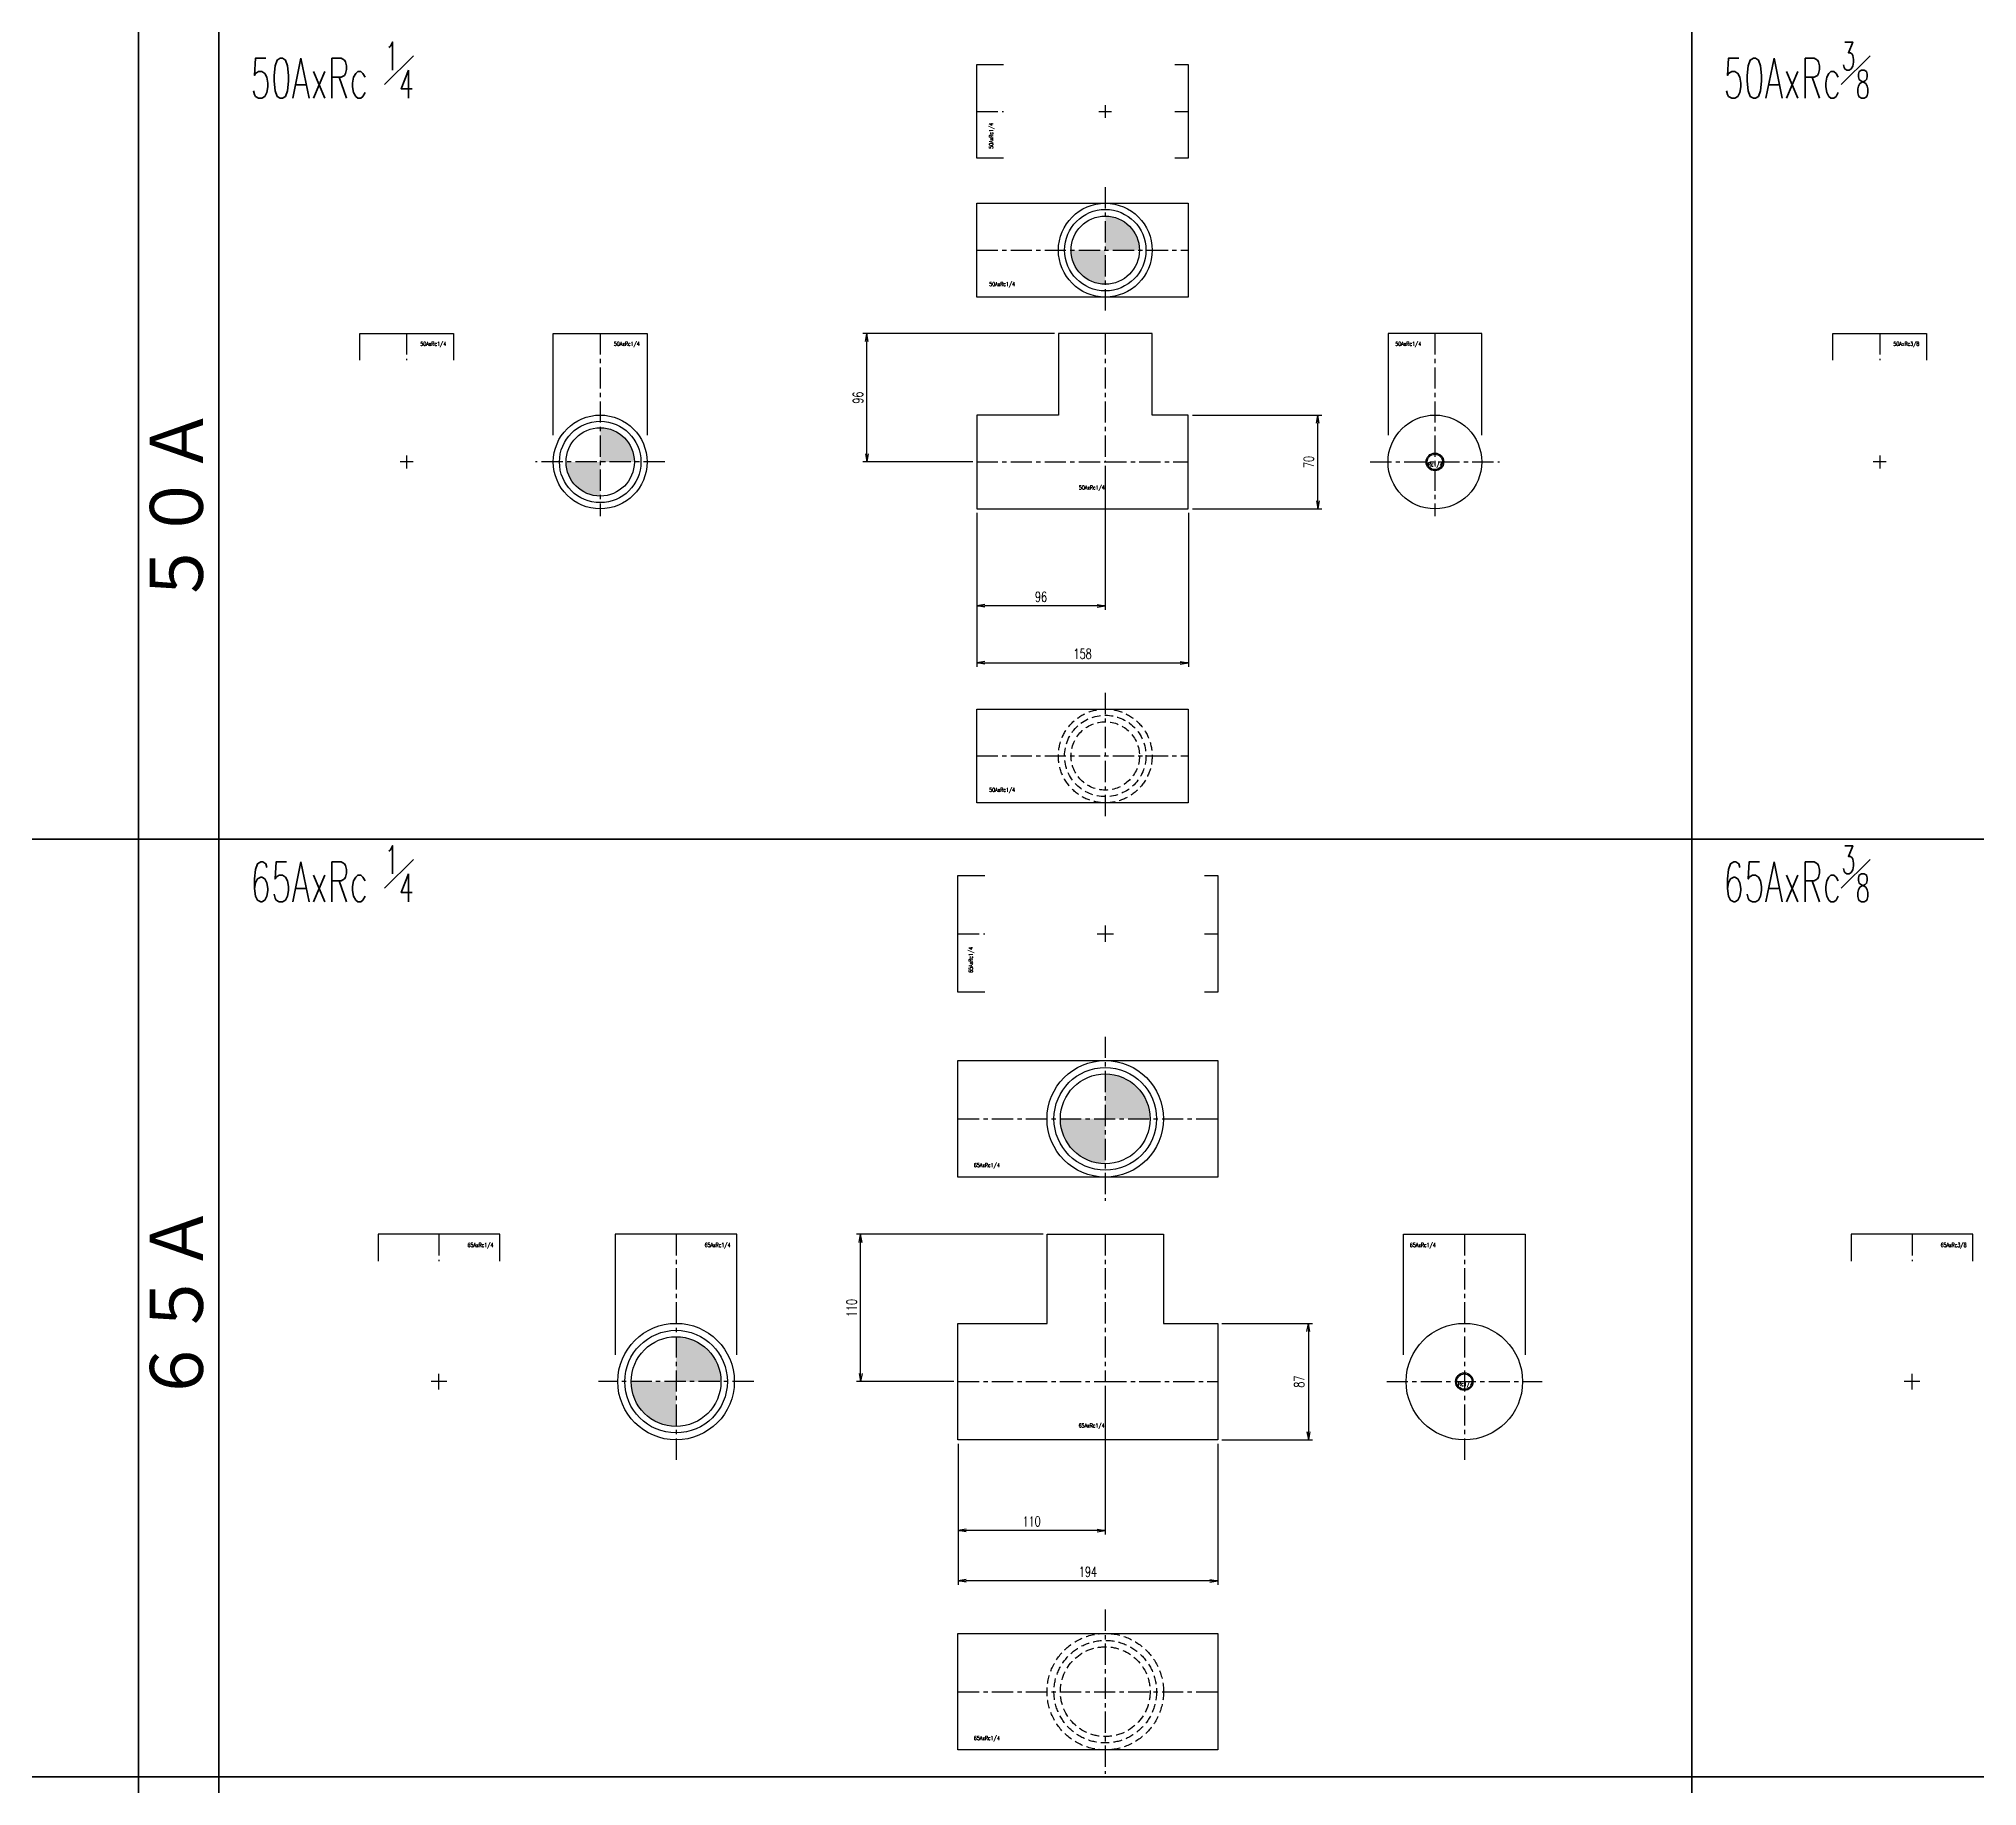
# Model space of a CAD drawing. Header units: millimetres. Extents: x 1711 to 90196, y -23291 to 8516.
# Drawn here: x 61530 to 62978, y -1760 to -455 of the extents above; entities that cross this region are included whole.
import ezdxf
from ezdxf.enums import TextEntityAlignment as Align

# ---------------------------------------------------------------- set-up
doc = ezdxf.new("R2010")
doc.units = ezdxf.units.MM
doc.header["$PDMODE"] = 35
doc.linetypes.add('CENTER', pattern=[50.8, 31.75, -6.35, 6.35, -6.35])
doc.linetypes.add('HIDDEN', pattern=[9.525, 6.35, -3.175])
doc.layers.add('line', color=153, linetype='Continuous', lineweight=50)
for name, color, linetype in [('寸法', 2, 'Continuous'), ('配管-CVP', 4, 'Continuous'), ('＃配管（PVC)', 21, 'Continuous')]:
    doc.layers.add(name, color=color, linetype=linetype)
doc.styles.add('kpk', font='romans.shx', dxfattribs={"width": 0.7, "bigfont": 'extfont2.shx'})
doc.styles.get("Standard").update_dxf_attribs({"font": 'romans.shx', "bigfont": 'extfont.shx'})
doc.dimstyles.new('KPK-3', dxfattribs={"dimscale": 3, "dimtxt": 2.5, "dimasz": 2, "dimexe": 1, "dimexo": 1, "dimgap": 1, "dimtad": 3, "dimdec": 1, "dimdsep": 46, "dimtxsty": 'kpk', "dimblk": 'OPEN', "dimcen": 2.5, "dimclrd": 2, "dimclre": 2, "dimclrt": 4, "dimadec": 1, "dimazin": 2, "dimtfac": 1, "dimtdec": 1, "dimtmove": 0, "dimatfit": 2, "dimldrblk": 'OPEN', "dimfxl": 0, "dimlwd": -1, "dimlwe": -1, "dimarcsym": 0})

# ---------------------------------------------------------------- blocks, each defined once
blk = doc.blocks.new('_Open')
at = {"color": 0, "linetype": 'ByBlock', "lineweight": -2}
for p, q in [((-1, 0.17), (0, 0)), ((-1, -0.17), (0, 0)), ((0, 0), (-1, 0))]:
    blk.add_line(p, q, dxfattribs=at)
blk = doc.blocks.new('*D2078')
at = {"layer": 'Defpoints', "color": 0, "transparency": 16777216}
for p in [(62148.8, -674.8), (62291.8, -674.8), (62230.8, -770.8)]:
    blk.add_point(p, dxfattribs=at)
at = {"layer": '寸法', "color": 2, "transparency": 16777216}
for p, q in [((62288.8, -674.8), (62145.8, -674.8)), ((62148.8, -764.8), (62148.8, -680.8)), ((62227.8, -770.8), (62145.8, -770.8))]:
    blk.add_line(p, q, dxfattribs=at)
at = {"layer": '寸法', "color": 2, "transparency": 16777216, "xscale": 6, "yscale": 6, "zscale": 6}
for p, rotation in [((62148.8, -674.8), 90), ((62148.8, -770.8), 270)]:
    blk.add_blockref('_Open', p, dxfattribs=dict(at, rotation=rotation))
at = {"layer": '寸法', "color": 4, "transparency": 16777216, "insert": (62142.1, -722.8), "char_height": 7.5, "attachment_point": 5, "rotation": 90, "style": 'kpk', "bg_fill": 3, "box_fill_scale": 1.1, "bg_fill_color": 256, "bg_fill_true_color": 13158600, "bg_fill_transparency": 0}
blk.add_mtext('96', dxfattribs=at)
blk = doc.blocks.new('*D2079')
at = {"layer": 'Defpoints', "color": 0, "transparency": 16777216}
for p in [(62388.8, -735.8), (62485.5, -735.8), (62388.8, -805.8)]:
    blk.add_point(p, dxfattribs=at)
at = {"layer": '寸法', "color": 2, "transparency": 16777216}
for p, q in [((62391.8, -735.8), (62488.5, -735.8)), ((62485.5, -799.8), (62485.5, -741.8)), ((62391.8, -805.8), (62488.5, -805.8))]:
    blk.add_line(p, q, dxfattribs=at)
at = {"layer": '寸法', "color": 2, "transparency": 16777216, "xscale": 6, "yscale": 6, "zscale": 6}
for p, rotation in [((62485.5, -735.8), 90), ((62485.5, -805.8), 270)]:
    blk.add_blockref('_Open', p, dxfattribs=dict(at, rotation=rotation))
at = {"layer": '寸法', "color": 4, "transparency": 16777216, "insert": (62478.7, -770.8), "char_height": 7.5, "attachment_point": 5, "rotation": 90, "style": 'kpk', "bg_fill": 3, "box_fill_scale": 1.1, "bg_fill_color": 256, "bg_fill_true_color": 13158600, "bg_fill_transparency": 0}
blk.add_mtext('70', dxfattribs=at)
blk = doc.blocks.new('*D2080')
at = {"layer": 'Defpoints', "color": 0, "transparency": 16777216}
for p in [(62230.8, -805.8), (62388.8, -805.8), (62388.8, -920.8)]:
    blk.add_point(p, dxfattribs=at)
at = {"layer": '寸法', "color": 2, "transparency": 16777216}
for p, q in [((62230.8, -808.8), (62230.8, -923.8)), ((62388.8, -808.8), (62388.8, -923.8)), ((62236.8, -920.8), (62382.8, -920.8))]:
    blk.add_line(p, q, dxfattribs=at)
at = {"layer": '寸法', "color": 2, "transparency": 16777216, "xscale": 6, "yscale": 6, "zscale": 6, "rotation": 180}
blk.add_blockref('_Open', (62230.8, -920.8), dxfattribs=at)
at = {"layer": '寸法', "color": 2, "transparency": 16777216, "xscale": 6, "yscale": 6, "zscale": 6}
blk.add_blockref('_Open', (62388.8, -920.8), dxfattribs=at)
at = {"layer": '寸法', "color": 4, "transparency": 16777216, "insert": (62309.8, -914.1), "char_height": 7.5, "attachment_point": 5, "style": 'kpk', "bg_fill": 3, "box_fill_scale": 1.1, "bg_fill_color": 256, "bg_fill_true_color": 13158600, "bg_fill_transparency": 0}
blk.add_mtext('158', dxfattribs=at)
blk = doc.blocks.new('*D2081')
at = {"layer": 'Defpoints', "color": 0, "transparency": 16777216}
for p in [(62326.8, -770.8), (62230.8, -805.8), (62230.8, -878.3)]:
    blk.add_point(p, dxfattribs=at)
at = {"layer": '寸法', "color": 2, "transparency": 16777216}
for p, q in [((62326.8, -773.8), (62326.8, -881.3)), ((62230.8, -808.8), (62230.8, -881.3)), ((62320.8, -878.3), (62236.8, -878.3))]:
    blk.add_line(p, q, dxfattribs=at)
at = {"layer": '寸法', "color": 2, "transparency": 16777216, "xscale": 6, "yscale": 6, "zscale": 6, "rotation": 180}
blk.add_blockref('_Open', (62230.8, -878.3), dxfattribs=at)
at = {"layer": '寸法', "color": 2, "transparency": 16777216, "xscale": 6, "yscale": 6, "zscale": 6}
blk.add_blockref('_Open', (62326.8, -878.3), dxfattribs=at)
at = {"layer": '寸法', "color": 4, "transparency": 16777216, "insert": (62278.8, -871.5), "char_height": 7.5, "attachment_point": 5, "style": 'kpk', "bg_fill": 3, "box_fill_scale": 1.1, "bg_fill_color": 256, "bg_fill_true_color": 13158600, "bg_fill_transparency": 0}
blk.add_mtext('96', dxfattribs=at)
blk = doc.blocks.new('*D2082')
at = {"layer": 'Defpoints', "color": 0, "transparency": 16777216}
for p in [(62144.1, -1347.5), (62283.3, -1347.5), (62216.8, -1457.5)]:
    blk.add_point(p, dxfattribs=at)
at = {"layer": '寸法', "color": 2, "transparency": 16777216}
for p, q in [((62280.3, -1347.5), (62141.1, -1347.5)), ((62144.1, -1451.5), (62144.1, -1353.5)), ((62213.8, -1457.5), (62141.1, -1457.5))]:
    blk.add_line(p, q, dxfattribs=at)
at = {"layer": '寸法', "color": 2, "transparency": 16777216, "xscale": 6, "yscale": 6, "zscale": 6}
for p, rotation in [((62144.1, -1347.5), 90), ((62144.1, -1457.5), 270)]:
    blk.add_blockref('_Open', p, dxfattribs=dict(at, rotation=rotation))
at = {"layer": '寸法', "color": 4, "transparency": 16777216, "insert": (62137.4, -1402.5), "char_height": 7.5, "attachment_point": 5, "rotation": 90, "style": 'kpk', "bg_fill": 3, "box_fill_scale": 1.1, "bg_fill_color": 256, "bg_fill_true_color": 13158600, "bg_fill_transparency": 0}
blk.add_mtext('110', dxfattribs=at)
blk = doc.blocks.new('*D2083')
at = {"layer": 'Defpoints', "color": 0, "transparency": 16777216}
for p in [(62326.8, -1457.5), (62216.8, -1501), (62216.8, -1568.6)]:
    blk.add_point(p, dxfattribs=at)
at = {"layer": '寸法', "color": 2, "transparency": 16777216}
for p, q in [((62326.8, -1460.5), (62326.8, -1571.6)), ((62216.8, -1504), (62216.8, -1571.6)), ((62320.8, -1568.6), (62222.8, -1568.6))]:
    blk.add_line(p, q, dxfattribs=at)
at = {"layer": '寸法', "color": 2, "transparency": 16777216, "xscale": 6, "yscale": 6, "zscale": 6, "rotation": 180}
blk.add_blockref('_Open', (62216.8, -1568.6), dxfattribs=at)
at = {"layer": '寸法', "color": 2, "transparency": 16777216, "xscale": 6, "yscale": 6, "zscale": 6}
blk.add_blockref('_Open', (62326.8, -1568.6), dxfattribs=at)
at = {"layer": '寸法', "color": 4, "transparency": 16777216, "insert": (62271.8, -1561.8), "char_height": 7.5, "attachment_point": 5, "style": 'kpk', "bg_fill": 3, "box_fill_scale": 1.1, "bg_fill_color": 256, "bg_fill_true_color": 13158600, "bg_fill_transparency": 0}
blk.add_mtext('110', dxfattribs=at)
blk = doc.blocks.new('*D2084')
at = {"layer": 'Defpoints', "color": 0, "transparency": 16777216}
for p in [(62216.8, -1501), (62410.8, -1501), (62216.8, -1606.2)]:
    blk.add_point(p, dxfattribs=at)
at = {"layer": '寸法', "color": 2, "transparency": 16777216}
for p, q in [((62216.8, -1504), (62216.8, -1609.2)), ((62410.8, -1504), (62410.8, -1609.2)), ((62404.8, -1606.2), (62222.8, -1606.2))]:
    blk.add_line(p, q, dxfattribs=at)
at = {"layer": '寸法', "color": 2, "transparency": 16777216, "xscale": 6, "yscale": 6, "zscale": 6, "rotation": 180}
blk.add_blockref('_Open', (62216.8, -1606.2), dxfattribs=at)
at = {"layer": '寸法', "color": 2, "transparency": 16777216, "xscale": 6, "yscale": 6, "zscale": 6}
blk.add_blockref('_Open', (62410.8, -1606.2), dxfattribs=at)
at = {"layer": '寸法', "color": 4, "transparency": 16777216, "insert": (62313.8, -1599.5), "char_height": 7.5, "attachment_point": 5, "style": 'kpk', "bg_fill": 3, "box_fill_scale": 1.1, "bg_fill_color": 256, "bg_fill_true_color": 13158600, "bg_fill_transparency": 0}
blk.add_mtext('194', dxfattribs=at)
blk = doc.blocks.new('*D2085')
at = {"layer": 'Defpoints', "color": 0, "transparency": 16777216}
for p in [(62410.8, -1414), (62410.8, -1501), (62478.4, -1501)]:
    blk.add_point(p, dxfattribs=at)
at = {"layer": '寸法', "color": 2, "transparency": 16777216}
for p, q in [((62413.8, -1414), (62481.4, -1414)), ((62478.4, -1420), (62478.4, -1495)), ((62413.8, -1501), (62481.4, -1501))]:
    blk.add_line(p, q, dxfattribs=at)
at = {"layer": '寸法', "color": 2, "transparency": 16777216, "xscale": 6, "yscale": 6, "zscale": 6}
for p, rotation in [((62478.4, -1414), 90), ((62478.4, -1501), 270)]:
    blk.add_blockref('_Open', p, dxfattribs=dict(at, rotation=rotation))
at = {"layer": '寸法', "color": 4, "transparency": 16777216, "insert": (62471.6, -1457.5), "char_height": 7.5, "attachment_point": 5, "rotation": 90, "style": 'kpk', "bg_fill": 3, "box_fill_scale": 1.1, "bg_fill_color": 256, "bg_fill_true_color": 13158600, "bg_fill_transparency": 0}
blk.add_mtext('87', dxfattribs=at)
blk = doc.blocks.new('A$Cb0ec0105')
at = {"layer": 'line'}
for p, q in [((8121.8, -9662.3), (8121.8, 0)), ((8121.8, -9662.3), (8121.8, 0)), ((8181.8, 0), (8181.8, -9662.3))]:
    blk.add_line(p, q, dxfattribs=at)
for points in [[(9281.8, -9662.3), (9281.8, -100), (10381.8, -100), (11481.8, -100)], [(0, -2660), (2414, -2660), (3514, -2660), (4614, -2660), (5714, -2660), (6814, -2660), (7914, -2660), (7974, -2660), (9074, -2660), (10174, -2660), (11274, -2660), (12374, -2660), (13681.8, -2660)], [(0, -3360), (2414, -3360), (3514, -3360), (4614, -3360), (5714, -3360), (6814, -3360), (7914, -3360), (7974, -3360), (9074, -3360), (10174, -3360), (11274, -3360), (12374, -3360), (13681.8, -3360)]]:
    blk.add_lwpolyline(points, dxfattribs=at)
at = {"layer": 'line', "char_height": 30, "attachment_point": 4}
for s, insert in [('{\\W0.6;50AxRc \\H0.7x;\\S1#4;}', (8205.4, -2085.9)), ('{\\W0.6;50AxRc\\H0.7x;\\S3#8;}', (9305.4, -2085.9)), ('{\\W0.6;65AxRc \\H0.7x;\\S1#4;}', (8205.4, -2685.9)), ('{\\W0.6;65AxRc\\H0.7x;\\S3#8;}', (9305.4, -2685.9))]:
    blk.add_mtext(s, dxfattribs=dict(at, insert=insert))
at = {"layer": 'line', "char_height": 45, "attachment_point": 5, "rotation": 90}
for s, insert in [('５０Ａ', (8151.8, -2411.9)), ('６５Ａ', (8151.8, -3007.3))]:
    blk.add_mtext(s, dxfattribs=dict(at, insert=insert))
blk = doc.blocks.new('50AxRc1／4-ねじ付BT『L型』-正面')
at = {"layer": '＃配管（PVC)', "color": 2, "linetype": 'CENTER', "ltscale": 0.5}
for p, q in [((0, 96), (0, 0)), ((-96, 0), (0, 0)), ((0, 0), (62, 0))]:
    blk.add_line(p, q, dxfattribs=at)
at = {"layer": '＃配管（PVC)', "color": 0, "linetype": 'ByBlock'}
blk.add_lwpolyline([(-35, 96), (-35, 35), (-96, 35), (-96, -35), (62, -35), (62, 35), (35, 35), (35, 96)], close=True, dxfattribs=at)
at = {"layer": 'Defpoints', "color": 6, "style": 'kpk', "width": 0.7}
blk.add_text('50AxRc1/4', height=3, dxfattribs=at).set_placement((-10, -17.6), align=Align.TOP_CENTER)
blk = doc.blocks.new('50AxRc1／4-ねじ付BT『L型』-上面')
at = {"layer": '＃配管（PVC)', "linetype": 'ByBlock'}
h = blk.add_hatch(color=252, dxfattribs=at)
h.dxf.hatch_style = 1
h.paths.add_polyline_path([(0, 0), (25.5, 0, 0.414214), (0, 25.5)])
h.paths.add_polyline_path([(0, 0), (-25.5, 0, 0.414214), (0, -25.5)])
at = {"layer": '＃配管（PVC)', "color": 2, "linetype": 'CENTER', "ltscale": 0.5}
for p, q in [((0, 47.1), (0, -47.1)), ((-96, 0), (62, 0))]:
    blk.add_line(p, q, dxfattribs=at)
at = {"layer": '＃配管（PVC)', "color": 0, "linetype": 'ByBlock'}
blk.add_lwpolyline([(62, 35), (62, -35), (-96, -35), (-96, 35)], close=True, dxfattribs=at)
for radius in [35, 30.4, 25.5]:
    blk.add_circle((0, 0), radius, dxfattribs=at)
at = {"layer": 'Defpoints', "color": 6, "style": 'kpk', "width": 0.7}
blk.add_text('50AxRc1/4', height=3, dxfattribs=at).set_placement((-77, -23.8), align=Align.TOP_CENTER)
blk = doc.blocks.new('50AxRc1／4-ねじ付BT『L型』-下面')
at = {"layer": '＃配管（PVC)', "color": 2, "linetype": 'CENTER', "ltscale": 0.5}
for p, q in [((0, 47.1), (0, -47.1)), ((-96, 0), (62, 0))]:
    blk.add_line(p, q, dxfattribs=at)
at = {"layer": '＃配管（PVC)', "color": 0, "linetype": 'ByBlock'}
blk.add_lwpolyline([(62, 35), (62, -35), (-96, -35), (-96, 35)], close=True, dxfattribs=at)
at = {"layer": '＃配管（PVC)', "color": 252, "linetype": 'HIDDEN'}
for radius in [35, 30.4, 25.5]:
    blk.add_circle((0, 0), radius, dxfattribs=at)
at = {"layer": 'Defpoints', "color": 6, "style": 'kpk', "width": 0.7}
blk.add_text('50AxRc1/4', height=3, dxfattribs=at).set_placement((-77, -23.8), align=Align.TOP_CENTER)
blk = doc.blocks.new('50AxRc1／4-ねじ付BT『L型』-側面(Rc1／4)')
at = {"layer": '＃配管（PVC)', "color": 2, "linetype": 'CENTER', "ltscale": 0.5}
for p, q in [((0, 96), (0, -40.6)), ((-48.3, 0), (48.3, 0))]:
    blk.add_line(p, q, dxfattribs=at)
at = {"layer": '＃配管（PVC)', "color": 0, "linetype": 'ByBlock'}
blk.add_lwpolyline([(35, 20), (35, 96), (-35, 96), (-35, 20)], dxfattribs=at)
for radius in [35, 5.72]:
    blk.add_circle((0, 0), radius, dxfattribs=at)
at = {"layer": '＃配管（PVC)', "color": 42, "linetype": 'ByBlock'}
blk.add_circle((0, 0), 6.58, dxfattribs=at)
at = {"layer": 'Defpoints', "color": 6, "style": 'kpk', "width": 0.7}
for s, p in [('50AxRc1/4', (-19.9, 89.7)), ('Rc1/4 ', (1.1, -0.3))]:
    blk.add_text(s, height=3, dxfattribs=at).set_placement(p, align=Align.TOP_CENTER)
blk = doc.blocks.new('50AxRc1／4-ねじ付BT『L型』-側面(50A)')
at = {"layer": '＃配管（PVC)', "linetype": 'ByBlock'}
h = blk.add_hatch(color=252, dxfattribs=at)
h.dxf.hatch_style = 1
h.paths.add_polyline_path([(0, 25.5), (0, 0), (25.5, 0, 0.414214)])
h.paths.add_polyline_path([(0, 0), (-25.5, 0, 0.414214), (0, -25.5)])
at = {"layer": '＃配管（PVC)', "color": 2, "linetype": 'CENTER', "ltscale": 0.5}
for p, q in [((0, 96), (0, -40.6)), ((48.3, 0), (-48.3, 0))]:
    blk.add_line(p, q, dxfattribs=at)
at = {"layer": '＃配管（PVC)', "color": 0, "linetype": 'ByBlock'}
blk.add_lwpolyline([(-35, 20), (-35, 96), (35, 96), (35, 20)], dxfattribs=at)
for radius in [35, 30.4, 25.5]:
    blk.add_circle((0, 0), radius, dxfattribs=at)
at = {"layer": 'Defpoints', "color": 6, "style": 'kpk', "width": 0.7}
blk.add_text('50AxRc1/4', height=3, dxfattribs=at).set_placement((19.9, 89.7), align=Align.TOP_CENTER)
blk = doc.blocks.new('50AxRc1／4-ねじ付BT『L型』-半(側面)')
at = {"layer": '＃配管（PVC)', "color": 2, "linetype": 'CENTER', "ltscale": 0.5}
for p, q in [((0, 96), (0, 76)), ((4.8, 0), (-4.8, 0)), ((0, 4.8), (0, -4.8))]:
    blk.add_line(p, q, dxfattribs=at)
at = {"layer": '＃配管（PVC)', "color": 0, "linetype": 'ByBlock'}
blk.add_lwpolyline([(-35, 76), (-35, 96), (35, 96), (35, 76)], dxfattribs=at)
at = {"layer": 'Defpoints', "color": 6, "style": 'kpk', "width": 0.7}
blk.add_text('50AxRc1/4', height=3, dxfattribs=at).set_placement((19.9, 89.7), align=Align.TOP_CENTER)
blk = doc.blocks.new('50AxRc1／4-ねじ付BT『L型』-半(上下)')
at = {"layer": '＃配管（PVC)', "color": 2, "linetype": 'CENTER', "ltscale": 0.5}
for p, q in [((-96, 0), (-76, 0)), ((-4.7, 0), (4.7, 0)), ((0, 4.7), (0, -4.7)), ((52, 0), (62, 0))]:
    blk.add_line(p, q, dxfattribs=at)
at = {"layer": '＃配管（PVC)', "color": 0, "linetype": 'ByBlock'}
for points in [[(-76, -35), (-96, -35), (-96, 35), (-76, 35)], [(52, 35), (62, 35), (62, -35), (52, -35)]]:
    blk.add_lwpolyline(points, dxfattribs=at)
at = {"layer": 'Defpoints', "color": 6, "style": 'kpk', "width": 0.7}
blk.add_text('50AxRc1/4', height=3, rotation=90, dxfattribs=at).set_placement((-86.7, -18.2), align=Align.TOP_CENTER)
blk = doc.blocks.new('65AxRc1／4-ねじ付BT『L型』-正面')
at = {"layer": '＃配管（PVC)', "color": 2, "linetype": 'CENTER', "ltscale": 0.5}
for p, q in [((0, 110), (0, 0)), ((-110, 0), (0, 0)), ((0, 0), (84, 0))]:
    blk.add_line(p, q, dxfattribs=at)
at = {"layer": '＃配管（PVC)', "color": 0, "linetype": 'ByBlock'}
blk.add_lwpolyline([(-110, -43.5), (-110, 43.5), (-43.5, 43.5), (-43.5, 110), (43.5, 110), (43.5, 43.5), (84, 43.5), (84, -43.5)], close=True, dxfattribs=at)
at = {"layer": 'Defpoints', "color": 6, "style": 'kpk', "width": 0.7}
blk.add_text('65AxRc1/4', height=3, dxfattribs=at).set_placement((-10.2, -31.3), align=Align.TOP_CENTER)
blk = doc.blocks.new('65AxRc1／4-ねじ付BT『L型』-上面')
at = {"layer": '＃配管（PVC)', "linetype": 'ByBlock'}
h = blk.add_hatch(color=252, dxfattribs=at)
h.dxf.hatch_style = 1
h.paths.add_polyline_path([(0, 0), (33.5, 0, 0.414214), (0, 33.5)])
h.paths.add_polyline_path([(-33.5, 0, 0.414214), (0, -33.5), (0, 0)])
at = {"layer": '＃配管（PVC)', "color": 2, "linetype": 'CENTER', "ltscale": 0.5}
for p, q in [((0, 61.3), (0, -61.3)), ((-110, 0), (84, 0))]:
    blk.add_line(p, q, dxfattribs=at)
at = {"layer": '＃配管（PVC)', "color": 0, "linetype": 'ByBlock'}
blk.add_lwpolyline([(84, -43.5), (-110, -43.5), (-110, 43.5), (84, 43.5)], close=True, dxfattribs=at)
for radius in [43.5, 38.3, 33.5]:
    blk.add_circle((0, 0), radius, dxfattribs=at)
at = {"layer": 'Defpoints', "color": 6, "style": 'kpk', "width": 0.7}
blk.add_text('65AxRc1/4', height=3, dxfattribs=at).set_placement((-88.4, -33.1), align=Align.TOP_CENTER)
blk = doc.blocks.new('65AxRc1／4-ねじ付BT『L型』-下面')
at = {"layer": '＃配管（PVC)', "color": 2, "linetype": 'CENTER', "ltscale": 0.5}
for p, q in [((0, 61.3), (0, -61.3)), ((-110, 0), (84, 0))]:
    blk.add_line(p, q, dxfattribs=at)
at = {"layer": '＃配管（PVC)', "color": 0, "linetype": 'ByBlock'}
blk.add_lwpolyline([(84, -43.5), (-110, -43.5), (-110, 43.5), (84, 43.5)], close=True, dxfattribs=at)
at = {"layer": '＃配管（PVC)', "color": 252, "linetype": 'HIDDEN'}
for radius in [43.5, 38.3, 33.5]:
    blk.add_circle((0, 0), radius, dxfattribs=at)
at = {"layer": 'Defpoints', "color": 6, "style": 'kpk', "width": 0.7}
blk.add_text('65AxRc1/4', height=3, dxfattribs=at).set_placement((-88.4, -33.1), align=Align.TOP_CENTER)
blk = doc.blocks.new('65AxRc1／4-ねじ付BT『L型』-側面(Rc1／4)')
at = {"layer": '＃配管（PVC)', "color": 2, "linetype": 'CENTER', "ltscale": 0.5}
for p, q in [((0, 110), (0, -60.1)), ((-58, 0), (58, 0))]:
    blk.add_line(p, q, dxfattribs=at)
at = {"layer": '＃配管（PVC)', "color": 0, "linetype": 'ByBlock'}
blk.add_lwpolyline([(-45.5, 20), (-45.5, 110), (45.5, 110), (45.5, 20)], dxfattribs=at)
for radius in [43.5, 5.72]:
    blk.add_circle((0, 0), radius, dxfattribs=at)
at = {"layer": '＃配管（PVC)', "color": 42, "linetype": 'ByBlock'}
blk.add_circle((0, 0), 6.58, dxfattribs=at)
at = {"layer": 'Defpoints', "color": 6, "style": 'kpk', "width": 0.7}
for s, p in [('65AxRc1/4', (-31, 103.5)), ('Rc1/4 ', (1.7, -0.3))]:
    blk.add_text(s, height=3, dxfattribs=at).set_placement(p, align=Align.TOP_CENTER)
blk = doc.blocks.new('65AxRc1／4-ねじ付BT『L型』-側面(65A)')
at = {"layer": '＃配管（PVC)', "linetype": 'ByBlock'}
h = blk.add_hatch(color=252, dxfattribs=at)
h.dxf.hatch_style = 1
h.paths.add_polyline_path([(0, 33.5), (0, 0), (33.5, 0, 0.414214)])
h.paths.add_polyline_path([(0, 0), (-33.5, 0, 0.414214), (0, -33.5)])
at = {"layer": '＃配管（PVC)', "color": 2, "linetype": 'CENTER', "ltscale": 0.5}
for p, q in [((0, 110), (0, -60.1)), ((58, 0), (-58, 0))]:
    blk.add_line(p, q, dxfattribs=at)
at = {"layer": '＃配管（PVC)', "color": 0, "linetype": 'ByBlock'}
blk.add_lwpolyline([(45.5, 20), (45.5, 110), (-45.5, 110), (-45.5, 20)], dxfattribs=at)
for radius in [43.5, 38.3, 33.5]:
    blk.add_circle((0, 0), radius, dxfattribs=at)
at = {"layer": 'Defpoints', "color": 6, "style": 'kpk', "width": 0.7}
blk.add_text('65AxRc1/4', height=3, dxfattribs=at).set_placement((31, 103.5), align=Align.TOP_CENTER)
blk = doc.blocks.new('65AxRc1／4-ねじ付BT『L型』-半(上下)')
at = {"layer": '＃配管（PVC)', "color": 2, "linetype": 'CENTER', "ltscale": 0.5}
for p, q in [((-6.1, 0), (6.1, 0)), ((0, 6.1), (0, -6.1)), ((74, 0), (84, 0)), ((-110, 0), (-90, 0))]:
    blk.add_line(p, q, dxfattribs=at)
at = {"layer": '＃配管（PVC)', "color": 0, "linetype": 'ByBlock'}
for points in [[(-90, -43.5), (-110, -43.5), (-110, 43.5), (-90, 43.5)], [(74, 43.5), (84, 43.5), (84, -43.5), (74, -43.5)]]:
    blk.add_lwpolyline(points, dxfattribs=at)
at = {"layer": 'Defpoints', "color": 6, "style": 'kpk', "width": 0.7}
blk.add_text('65AxRc1/4', height=3, rotation=90, dxfattribs=at).set_placement((-102, -19.5), align=Align.TOP_CENTER)
blk = doc.blocks.new('65AxRc1／4-ねじ付BT『L型』-半(側面)')
at = {"layer": '＃配管（PVC)', "color": 2, "linetype": 'CENTER', "ltscale": 0.5}
for p, q in [((0, 110), (0, 90)), ((5.8, 0), (-5.8, 0)), ((0, -5.8), (0, 5.8))]:
    blk.add_line(p, q, dxfattribs=at)
at = {"layer": '＃配管（PVC)', "color": 0, "linetype": 'ByBlock'}
blk.add_lwpolyline([(45.5, 90), (45.5, 110), (-45.5, 110), (-45.5, 90)], dxfattribs=at)
at = {"layer": 'Defpoints', "color": 6, "style": 'kpk', "width": 0.7}
blk.add_text('65AxRc1/4', height=3, dxfattribs=at).set_placement((31, 103.5), align=Align.TOP_CENTER)
blk = doc.blocks.new('50AxRc3／8-ねじ付BT『L型』-半(側面)')
at = {"layer": '＃配管（PVC)', "color": 2, "linetype": 'CENTER', "ltscale": 0.5}
for p, q in [((0, 96), (0, 76)), ((4.8, 0), (-4.8, 0)), ((0, 4.8), (0, -4.8))]:
    blk.add_line(p, q, dxfattribs=at)
at = {"layer": '＃配管（PVC)', "color": 0, "linetype": 'ByBlock'}
blk.add_lwpolyline([(-35, 76), (-35, 96), (35, 96), (35, 76)], dxfattribs=at)
at = {"layer": 'Defpoints', "color": 6, "style": 'kpk', "width": 0.7}
blk.add_text('50AxRc3/8', height=3, dxfattribs=at).set_placement((19.9, 89.7), align=Align.TOP_CENTER)
blk = doc.blocks.new('65AxRc3／8-ねじ付BT『L型』-半(側面)')
at = {"layer": '＃配管（PVC)', "color": 2, "linetype": 'CENTER', "ltscale": 0.5}
for p, q in [((0, 110), (0, 90)), ((5.8, 0), (-5.8, 0)), ((0, -5.8), (0, 5.8))]:
    blk.add_line(p, q, dxfattribs=at)
at = {"layer": '＃配管（PVC)', "color": 0, "linetype": 'ByBlock'}
blk.add_lwpolyline([(45.5, 90), (45.5, 110), (-45.5, 110), (-45.5, 90)], dxfattribs=at)
at = {"layer": 'Defpoints', "color": 6, "style": 'kpk', "width": 0.7}
blk.add_text('65AxRc3/8', height=3, dxfattribs=at).set_placement((31, 103.5), align=Align.TOP_CENTER)

msp = doc.modelspace()

# ---------------------------------------------------------------- block references
at = {"layer": '配管-CVP', "linetype": 'ByBlock'}
for name, p in [('50AxRc1／4-ねじ付BT『L型』-半(上下)', (62326.7532, -509.1264)), ('50AxRc1／4-ねじ付BT『L型』-上面', (62326.7532, -612.7022)), ('50AxRc1／4-ねじ付BT『L型』-半(側面)', (61805.0418, -770.8162)), ('50AxRc1／4-ねじ付BT『L型』-側面(50A)', (61949.5967, -770.8162)), ('50AxRc1／4-ねじ付BT『L型』-側面(Rc1／4)', (62572.9096, -770.8162)), ('50AxRc3／8-ねじ付BT『L型』-半(側面)', (62905.0418, -770.8162)), ('50AxRc1／4-ねじ付BT『L型』-下面', (62326.7532, -990.3162)), ('65AxRc1／4-ねじ付BT『L型』-半(上下)', (62326.7532, -1123.1209)), ('65AxRc1／4-ねじ付BT『L型』-上面', (62326.7532, -1261.2619)), ('65AxRc1／4-ねじ付BT『L型』-半(側面)', (61829.227, -1457.4678)), ('65AxRc1／4-ねじ付BT『L型』-側面(65A)', (62006.2563, -1457.4678)), ('65AxRc1／4-ねじ付BT『L型』-側面(Rc1／4)', (62594.9096, -1457.4678)), ('65AxRc3／8-ねじ付BT『L型』-半(側面)', (62929.227, -1457.4678)), ('65AxRc1／4-ねじ付BT『L型』-下面', (62326.7532, -1688.9632))]:
    msp.add_blockref(name, p, dxfattribs=at)

# ---------------------------------------------------------------- dimensions: what is measured, and where the dimension line sits
at = {"layer": '寸法'}
for base, p1, p2, picture, middle in [((62148.8227, -674.8162), (62230.7532, -770.8162), (62291.7532, -674.8162), '*D2078', (62142.0727, -722.8162)), ((62485.4975, -735.8162), (62388.7532, -805.8162), (62388.7532, -735.8162), '*D2079', (62478.7475, -770.8162)), ((62144.1317, -1347.4678), (62216.7532, -1457.4678), (62283.2532, -1347.4678), '*D2082', (62137.3817, -1402.4678))]:
    dim = msp.add_linear_dim(base=base, p1=p1, p2=p2, angle=90, dimstyle='KPK-3', dxfattribs=at)
    dim.commit()
    dim.dimension.update_dxf_attribs({"geometry": picture, "text_midpoint": middle})

# ---------------------------------------------------------------- next in the draw order: dimensions: what is measured, and where the dimension line sits
for base, p1, p2, picture, middle in [((62388.7532, -920.8455), (62230.7532, -805.8162), (62388.7532, -805.8162), '*D2080', (62309.7532, -914.0955)), ((62216.7532, -1568.5801), (62326.7532, -1457.4678), (62216.7532, -1500.9678), '*D2083', (62271.7532, -1561.8301))]:
    dim = msp.add_linear_dim(base=base, p1=p1, p2=p2, dimstyle='KPK-3', dxfattribs=at)
    dim.commit()
    dim.dimension.update_dxf_attribs({"geometry": picture, "text_midpoint": middle})

# ---------------------------------------------------------------- next in the draw order: dimensions: what is measured, and where the dimension line sits
for base, p1, p2, picture, middle in [((62230.7532, -878.2572), (62326.7532, -770.8162), (62230.7532, -805.8162), '*D2081', (62278.7532, -871.5072)), ((62216.7532, -1606.2081), (62410.7532, -1500.9678), (62216.7532, -1500.9678), '*D2084', (62313.7532, -1599.4581))]:
    dim = msp.add_linear_dim(base=base, p1=p1, p2=p2, dimstyle='KPK-3', dxfattribs=at)
    dim.commit()
    dim.dimension.update_dxf_attribs({"geometry": picture, "text_midpoint": middle})

# ---------------------------------------------------------------- next in the draw order: block references
at = {"layer": '配管-CVP', "linetype": 'ByBlock'}
msp.add_blockref('50AxRc1／4-ねじ付BT『L型』-正面', (62326.7532, -770.8162), dxfattribs=at)

# ---------------------------------------------------------------- next in the draw order: dimensions: what is measured, and where the dimension line sits
at = {"layer": '寸法'}
dim = msp.add_linear_dim(base=(62478.3557, -1500.9678), p1=(62410.7532, -1413.9678), p2=(62410.7532, -1500.9678), angle=90, dimstyle='KPK-3', dxfattribs=at)
dim.commit()
dim.dimension.update_dxf_attribs({"geometry": '*D2085', "text_midpoint": (62471.6057, -1457.4678)})

# ---------------------------------------------------------------- next in the draw order: block references
at = {"layer": 'line'}
msp.add_blockref('A$Cb0ec0105', (53482.959, 1607.5677), dxfattribs=at)
at = {"layer": '配管-CVP', "linetype": 'ByBlock'}
msp.add_blockref('65AxRc1／4-ねじ付BT『L型』-正面', (62326.7532, -1457.4678), dxfattribs=at)

doc.saveas('drawing.dxf')
